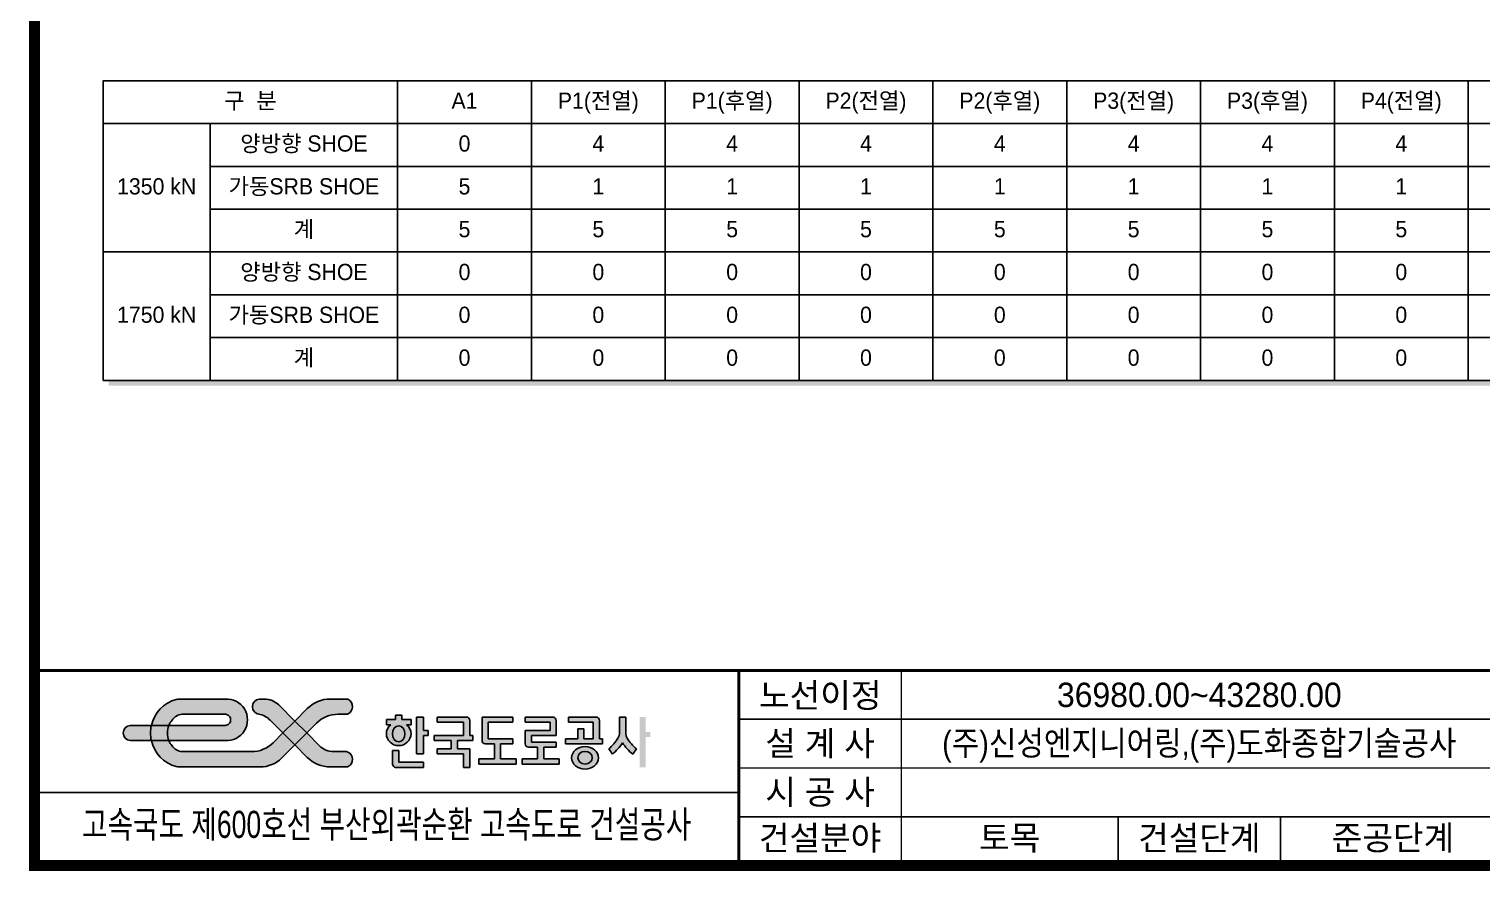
# Model space of a CAD drawing. Header units: feet. Extents: x 0 to 2523000, y 0 to 594000.
# Drawn here: x 1706000 to 1974160, y 19000 to 174382 of the extents above; entities that cross this region are included whole.
import ezdxf
from ezdxf.enums import TextEntityAlignment as Align

# ---------------------------------------------------------------- set-up
doc = ezdxf.new("R2010")
doc.units = ezdxf.units.FT
doc.header["$LTSCALE"] = 150
doc.header["$MEASUREMENT"] = 0
for name, color, linetype in [('CS-TABL-LIN2', 1, 'CONTINUOUS'), ('CS-TEXT', 3, 'CONTINUOUS'), ('CX-BORD', 3, 'CONTINUOUS'), ('CX-BORD-LIN1', 4, 'CONTINUOUS'), ('CX-BORD-LIN2', 3, 'CONTINUOUS'), ('CX-BORD-TEX2', 7, 'CONTINUOUS'), ('CX-BORD-TEX3', 6, 'CONTINUOUS'), ('CX-MISC', 2, 'CONTINUOUS')]:
    doc.layers.add(name, color=color, linetype=linetype)
doc.styles.add('A_STANDARD', font='')
doc.styles.add('TB_TEXT', font='')
doc.styles.add('TB_WBTXT', font='')
doc.styles.add('TB_WMTXT', font='')
doc.styles.get('A_STANDARD').set_extended_font_data('Dotum')
doc.styles.get('TB_TEXT').set_extended_font_data('Dotum')
doc.styles.get('TB_WBTXT').set_extended_font_data('Dotum')
doc.styles.get('TB_WMTXT').set_extended_font_data('DotumChe')

# ---------------------------------------------------------------- blocks, each defined once
blk = doc.blocks.new('CXBLKA1-KHCA')
at = {"layer": 'CX-MISC'}
h = blk.add_hatch(color=256, dxfattribs=at)
edge = h.paths.add_edge_path()
edge.add_line((56.04424772290076, 27.93133146495542), (57.61546387375711, 27.93133146495542))
edge.add_ellipse((57.61546387375711, 28.55799813162243), major_axis=(-0.4431202495431682, 0.4431202495431682), ratio=0.999999999994938, start_angle=134.999999999855, end_angle=164.8045409301766)
edge.add_ellipse((57.16878247306158, 29.33780450898952), major_axis=(-1.078581601597998, 1.078581601597998), ratio=0.9999999999996755, start_angle=164.804540930055, end_angle=283.2961631315658)
edge.add_ellipse((57.64106351978262, 30.10237816322855), major_axis=(0.4431202495672969, 0.4431202495672969), ratio=0.9999999999927172, start_angle=13.29616313146911, end_angle=45.00000001085243)
edge.add_line((57.6410635196662, 30.7290448299283), (54.61103872066451, 30.7290448299283))
edge.add_ellipse((54.61103872066451, 24.71304482992959), major_axis=(-4.25395439561271, 4.25395439561271), ratio=0.9999999999994106, start_angle=-45.00000000001688, end_angle=-6.124476094626148e-11)
edge.add_line((50.35708432505635, 28.96699922554684), (48.04579659611045, 26.65571149659549))
edge.add_line((48.04579659611045, 26.65571149659549), (50.23912992943951, 24.46237816326187))
edge.add_line((50.23912992943951, 24.46237816326187), (52.05616547702084, 26.27941371084866))
edge.add_ellipse((56.04424772290076, 22.29133146495691), major_axis=(-3.988082245885835, 3.988082245885835), ratio=0.9999999999999379, start_angle=314.99999999999824, end_angle=359.9999999999151, ccw=False)
edge = h.paths.add_edge_path()
edge.add_line((48.04579659611045, 22.26904482992917), (45.85246326278138, 24.46237816326187))
edge.add_line((45.85246326278138, 24.46237816326187), (44.05771435023053, 22.66762925070556))
edge.add_ellipse((40.0696321043506, 26.6557114965964), major_axis=(3.988082245886686, 3.988082245886686), ratio=0.9999999999996723, start_angle=225.0000000000094, end_angle=269.9999999999216, ccw=False)
edge.add_line((40.0696321043506, 21.01571149659698), (27.25677601751522, 21.01571149659607))
edge.add_ellipse((27.2567760173406, 22.89571149665166), major_axis=(1.329360748670073, 1.329360748670073), ratio=0.9999999999989913, start_angle=190.884066846458, end_angle=225.0000000053508, ccw=False)
edge.add_ellipse((28.31812459054345, 24.46237816326096), major_axis=(2.667438705685718, 2.667438705685718), ratio=0.9999999999950969, start_angle=156.948589529692, end_angle=190.8840668465377, ccw=False)
edge.add_line((24.81921640410292, 23.05237816326202), (21.56912992950674, 23.05237816326202))
edge.add_ellipse((27.83579659616225, 24.46237816326187), major_axis=(4.541982557818384, 4.541982557818384), ratio=0.9999999999992272, start_angle=147.6803834918204, end_angle=209.9098148205803)
edge.add_ellipse((26.6529892013059, 20.07571149659647), major_axis=(-1.329360748640408, 1.329360748640408), ratio=0.9999999999982583, start_angle=119.9098148204439, end_angle=134.9999999999501)
edge.add_line((26.6529892013059, 18.19571149659636), (41.63629877100902, 18.19571149659727))
edge.add_ellipse((41.63629877100902, 23.83571149659578), major_axis=(-3.988082245885834, 3.988082245885834), ratio=0.9999999999999383, start_angle=134.9999999999982, end_angle=179.9999999999151)
edge.add_line((45.62438101688895, 19.84762925070403), (48.04579659611045, 22.26904482992917))
edge = h.paths.add_edge_path()
edge.add_line((21.56912992950674, 25.87237816326173), (17.65246326284978, 25.87237816326173))
edge.add_ellipse((17.81892159618292, 24.46237816326187), major_axis=(1.003944315369723, 1.003944315369723), ratio=0.9999999999999999, start_angle=51.73292132685251, end_angle=218.2670786731475)
edge.add_line((17.65246326284978, 23.05237816326202), (21.56912992950674, 23.05237816326202))
edge.add_ellipse((27.83579659616225, 24.46237816326187), major_axis=(4.541982557845053, 4.541982557845053), ratio=0.9999999999999998, start_angle=122.31961650815961, end_angle=147.6803834918404, ccw=False)
edge = h.paths.add_edge_path()
edge.add_line((27.2567760173406, 27.90904482992859), (35.27144062295702, 27.9090448299295))
edge.add_ellipse((35.27144062296429, 27.28237816326249), major_axis=(0.4431202495315551, 0.4431202495315551), ratio=0.9999999999855645, start_angle=391.8230823376699, end_angle=405.0000000010788, ccw=False)
edge.add_ellipse((35.17974248820246, 26.89071149659607), major_axis=(0.7275594571922337, 0.7275594571922337), ratio=0.9999999999985535, start_angle=238.17691766177552, end_angle=391.8230823374751, ccw=False)
edge.add_ellipse((35.27144062295702, 26.49904482992874), major_axis=(-0.4431202495328916, 0.4431202495328916), ratio=0.9999999999863544, start_angle=134.9999999996091, end_angle=148.1769176616647, ccw=False)
edge.add_line((35.27144062295702, 25.87237816326173), (24.81921640409564, 25.87237816326264))
edge.add_ellipse((28.31812459053617, 24.46237816326369), major_axis=(-2.667438705689142, 2.667438705689143), ratio=0.9999999999978098, start_angle=23.05141047025194, end_angle=66.94858952991822)
edge.add_line((24.81921640410292, 23.05237816326202), (35.19912992947502, 23.05237816326202))
edge.add_ellipse((35.46532712107728, 26.89071149659516), major_axis=(2.720630783714165, 2.720630783714165), ratio=0.9999999999982917, start_angle=221.0327590330072, end_angle=408.9672409670907)
edge.add_line((35.19912992947502, 30.72904482992739), (26.6529892013059, 30.72904482992921))
edge.add_ellipse((26.6529892013059, 28.84904482994365), major_axis=(-1.329360748605782, 1.329360748605782), ratio=0.9999999999960896, start_angle=-45.00000000011203, end_angle=-29.90981482067529)
edge.add_ellipse((27.83579659616225, 24.46237816326187), major_axis=(4.541982557820338, 4.541982557820338), ratio=0.9999999999990425, start_angle=60.09018517939781, end_angle=122.3196165081269)
edge.add_line((21.56912992950674, 25.87237816326264), (24.81921640409564, 25.87237816326264))
edge.add_ellipse((28.31812459053617, 24.46237816326369), major_axis=(2.667438705686088, 2.667438705686089), ratio=0.9999999999984732, start_angle=79.11593315331669, end_angle=113.0514104701752, ccw=False)
edge.add_ellipse((27.2567760173406, 26.029044829873), major_axis=(-1.329360748668549, 1.329360748668549), ratio=0.9999999999979727, start_angle=314.9999999999419, end_angle=349.1159331532855, ccw=False)
h = blk.add_hatch(color=256, dxfattribs=at)
edge = h.paths.add_edge_path()
edge.add_ellipse((42.41502026826493, 26.96904482992899), major_axis=(2.658721497260558, 2.658721497260558), ratio=0.9999999999992438, start_angle=0, end_angle=45.00000000002166)
edge.add_line((42.41502026826493, 30.7290448299283), (41.46579659612325, 30.7290448299283))
edge.add_ellipse((41.66047048536711, 29.31904482992844), major_axis=(1.006478495336642, 1.006478495336642), ratio=0.9999999999999616, start_angle=52.8609348115363, end_angle=212.1473483523197)
edge.add_ellipse((40.8912345921126, 24.41566484108729), major_axis=(2.506468738739473, 2.506468738739473), ratio=0.9999999999991553, start_angle=357.44190675137946, end_angle=397.66398164001754, ccw=False)
edge.add_line((43.50707509885979, 26.80776632718984), (45.85246326278138, 24.46237816326187))
edge.add_line((45.85246326278138, 24.46237816326187), (48.04579659611045, 26.65571149659549))
edge.add_line((48.04579659611045, 26.65571149659549), (45.07374176552548, 29.62776632718955))
edge = h.paths.add_edge_path()
edge.add_line((52.58451809336111, 22.11698999933573), (50.23912992943951, 24.46237816326187))
edge.add_line((50.23912992943951, 24.46237816326187), (48.04579659611045, 22.26904482992917))
edge.add_line((48.04579659611045, 22.26904482992917), (50.35708432505635, 19.95775710097691))
edge.add_ellipse((54.61103872066451, 24.21171149659507), major_axis=(-4.253954395620131, 4.253954395620131), ratio=0.999999999998362, start_angle=90.00000000006739, end_angle=134.9999999999531)
edge.add_line((54.61103872066451, 18.19571149659545), (57.6174765032265, 18.19571149659454))
edge.add_ellipse((57.6174765032265, 18.82237816326155), major_axis=(-0.4431202495438158, 0.4431202495438158), ratio=0.9999999999965508, start_angle=134.9999999999012, end_angle=164.4515525986708)
edge.add_ellipse((57.18222826200508, 19.59319687175606), major_axis=(-1.069060547357253, 1.069060547357253), ratio=0.9999999999988124, start_angle=164.4515525986424, end_angle=289.0330268920438)
edge.add_ellipse((57.56982152862474, 20.38904482995908), major_axis=(0.4431202495182847, 0.4431202495182847), ratio=0.9999999999961949, start_angle=19.03302689243897, end_angle=44.99999998879999)
edge.add_line((57.56982152874843, 21.01571149659698), (55.24323959061439, 21.01571149659698))
edge.add_ellipse((55.24323959061439, 24.77571149659629), major_axis=(2.65872149725692, 2.65872149725692), ratio=0.9999999999983883, start_angle=180.0000000000784, end_angle=225.0000000000462, ccw=False)
h = blk.add_hatch(color=256, dxfattribs=at)
edge = h.paths.add_edge_path()
edge.add_line((107.9778740442489, 27.41098282072666), (109.1178608621631, 27.41098282072666))
edge.add_line((109.1178608621631, 27.41098282072666), (109.1178608621631, 24.52625033250946))
edge.add_ellipse((111.1315912850914, 24.52625033250946), major_axis=(1.423922437525125, 1.423922437525125), ratio=0.9999999999877932, start_angle=134.9999999996503, end_angle=150.4083540195588)
edge.add_ellipse((111.0599655308251, 24.50651007661703), major_axis=(-1.371387085788608, 1.371387085788608), ratio=0.9999999999686995, start_angle=60.40835402064291, end_angle=76.40699230373096)
edge.add_ellipse((116.1641243821432, 27.62295700356039), major_axis=(-5.600138617327037, 5.600138617327037), ratio=0.9999999999603058, start_angle=76.40699230384661, end_angle=85.88461907425453)
edge.add_ellipse((116.0788296669634, 27.54911247231588), major_axis=(5.520363297509162, 5.520363297509162), ratio=0.999999999949711, start_angle=175.8846190738819, end_angle=185.498605573288)
edge.add_line((111.1128377935092, 21.5251813151955), (110.425519095792, 20.53661067045336))
edge.add_ellipse((116.0592068170954, 27.38744947237696), major_axis=(6.27185896011057, 6.27185896011057), ratio=0.9999999999984391, start_angle=176.3708019332198, end_angle=185.568326765232, ccw=False)
edge.add_ellipse((116.3247234658556, 27.62172626510359), major_axis=(6.522243269682175, 6.522243269682175), ratio=0.9999999999833827, start_angle=167.5283811306355, end_angle=176.3728192081858, ccw=False)
edge.add_ellipse((100.7710222266105, 27.62171815180785), major_axis=(6.522233754792293, 6.522233754792294), ratio=0.9999999999404946, start_angle=273.627174327113, end_angle=282.47162533282375, ccw=False)
edge.add_ellipse((101.0365186565105, 27.38745922995817), major_axis=(-6.271868525785868, 6.271868525785868), ratio=0.9999999999774836, start_angle=174.431680263644, end_angle=183.6291910378794, ccw=False)
edge.add_line((106.67021581062, 20.53661067045427), (105.98289711291, 21.52518131519641))
edge.add_ellipse((101.0907219493311, 27.47349182965822), major_axis=(-5.445905609150724, 5.445905609150725), ratio=0.9999999999845044, start_angle=174.4355142587048, end_angle=184.1812610942053)
edge.add_ellipse((100.8448753184712, 27.68631167911566), major_axis=(5.67583248095178, 5.67583248095178), ratio=0.9999999999795375, start_angle=274.178720153324, end_angle=283.5296684689223)
edge.add_ellipse((106.0394556361207, 24.50491430308752), major_axis=(1.368574444784678, 1.368574444784678), ratio=0.9999999999539206, start_angle=283.5764598141617, end_angle=299.6081938609199)
edge.add_ellipse((105.9689990102415, 24.52559349772777), major_axis=(-1.420489234984229, 1.420489234984229), ratio=0.9999999999656235, start_angle=209.5729121827227, end_angle=225.0187337992064)
edge.add_line((107.9778740442489, 24.52625033251037), (107.9778740442489, 27.41098282072666))
edge = h.paths.add_edge_path()
edge.add_ellipse((67.37603770211717, 24.30039487202806), major_axis=(1.504242208672451, 1.504242208672451), ratio=0.9999999999981602, start_angle=315.34468613898633, end_angle=366.80653755705595, ccw=False)
edge.add_ellipse((67.27625962975435, 24.37194503893365), major_axis=(1.575316638757421, 1.575316638757421), ratio=0.9999999999996019, start_angle=223.6390132931491, end_angle=313.4888194230683, ccw=False)
edge.add_ellipse((67.16982707184798, 24.37131007463007), major_axis=(1.574877981142001, 1.574877981142001), ratio=0.9999999999992726, start_angle=136.495261307601, end_angle=226.3769059759312, ccw=False)
edge.add_ellipse((67.07073309012776, 24.3003556324194), major_axis=(-1.504299073733391, 1.504299073733391), ratio=0.9999999999999032, start_angle=-6.805493754840882, end_angle=44.654270058741474, ccw=False)
edge.add_line((65.75529128406197, 25.97231384401597), (64.94337166810874, 25.97231384401597))
edge.add_line((64.94337166810874, 25.97231384401597), (64.94337166810874, 26.94631428081642))
edge.add_line((64.94337166810874, 26.94631428081642), (66.65335189498, 26.94631428081642))
edge.add_line((66.65335189498, 26.94631428081642), (66.65335189498, 27.72076184733409))
edge.add_line((66.65335189498, 27.72076184733409), (67.79333871288691, 27.72076184733409))
edge.add_line((67.79333871288691, 27.72076184733409), (67.79333871288691, 26.94631428081642))
edge.add_line((67.79333871288691, 26.94631428081642), (69.50331893975817, 26.94631428081642))
edge.add_line((69.50331893975817, 26.94631428081642), (69.50331893975817, 25.97231384401597))
edge.add_line((69.50331893975817, 25.97231384401597), (68.69139932380494, 25.97231384401597))
h.paths.add_polyline_path([(113.6778081338052, 24.62297158126525), (113.6778081338052, 23.69363450144387), (112.8228180203732, 23.69363450144387), (112.8228180203732, 18.11761202251832), (111.6828312024591, 18.11761202251832), (111.6828312024591, 27.41098282072666), (112.8228180203732, 27.41098282072666), (112.8228180203732, 24.62297158126525)])
edge = h.paths.add_edge_path()
edge.add_line((98.57298279648239, 27.41098282072575), (98.57298279648239, 26.48164574090619))
edge.add_line((98.57298279648239, 26.48164574090619), (103.1329300681318, 26.48164574090619))
edge.add_line((103.1329300681318, 26.48164574090619), (103.1329300681318, 23.38385547483826))
edge.add_line((103.1329300681318, 23.38385547483826), (101.4229498412606, 23.38385547483644))
edge.add_line((101.4229498412606, 23.38385547483644), (101.4229498412606, 25.24252963447829))
edge.add_line((101.4229498412606, 25.24252963447829), (100.2829630233537, 25.24252963447829))
edge.add_line((100.2829630233537, 25.24252963447829), (100.2829630233537, 23.38385547483735))
edge.add_line((100.2829630233537, 23.38385547483735), (98.00298938753258, 23.38385547483735))
edge.add_line((98.00298938753258, 23.38385547483735), (98.00298938753258, 22.45451839501597))
edge.add_line((98.00298938753258, 22.45451839501597), (104.8429102949958, 22.45451839501597))
edge.add_line((104.8429102949958, 22.45451839501597), (104.8429102949958, 23.38385547483826))
edge.add_line((104.8429102949958, 23.38385547483826), (104.2729168860387, 23.38385547483826))
edge.add_line((104.2729168860387, 23.38385547483826), (104.2729168860387, 26.79142476751271))
edge.add_ellipse((103.6138801427878, 26.79142476751362), major_axis=(0.4660093502033603, 0.4660093502033603), ratio=0.9999999999954137, start_angle=314.9999999998686, end_angle=355.6008038990802)
edge.add_ellipse((103.6996937893346, 26.86497804669138), major_axis=(0.3860904325082848, 0.3860904325082848), ratio=0.9999999999834801, start_angle=355.600803899467, end_angle=404.661092122516)
edge.add_line((103.7029234770889, 27.41098282072666), (98.57298279648239, 27.41098282072757))
edge = h.paths.add_edge_path()
edge.add_line((90.59307507111225, 27.41098282072666), (90.59307507111225, 26.48164574090528))
edge.add_line((90.59307507111225, 26.48164574090528), (95.15302234275441, 26.48164574090528))
edge.add_line((95.15302234275441, 26.48164574090528), (95.15302234275441, 24.93275060787177))
edge.add_line((95.15302234275441, 24.93275060787177), (90.59307507111225, 24.93275060787177))
edge.add_line((90.59307507111225, 24.93275060787177), (90.59307507111225, 22.45451839501506))
edge.add_ellipse((91.25211181435589, 22.45451839501506), major_axis=(-0.4660093502088446, 0.4660093502088446), ratio=0.9999999999913296, start_angle=45.00000000024838, end_angle=85.60080389913834)
edge.add_ellipse((91.16629816781642, 22.38096511583639), major_axis=(-0.3860904325117341, 0.3860904325117341), ratio=0.9999999999975614, start_angle=85.60080389898076, end_angle=134.6610921219729)
edge.add_line((91.16306848006207, 21.83496034180111), (92.87304870693333, 21.83496034180111))
edge.add_line((92.87304870693333, 21.83496034180111), (92.87304870693333, 19.66650715555546))
edge.add_line((92.87304870693333, 19.66650715555546), (90.02308166215516, 19.66650715555546))
edge.add_line((90.02308166215516, 19.66650715555546), (90.02308166215516, 18.73717007573318))
edge.add_line((90.02308166215516, 18.73717007573318), (96.8630025696184, 18.73717007573318))
edge.add_line((96.8630025696184, 18.73717007573318), (96.8630025696184, 19.66650715555456))
edge.add_line((96.8630025696184, 19.66650715555456), (94.01303552484023, 19.66650715555637))
edge.add_line((94.01303552484023, 19.66650715555637), (94.01303552484023, 21.83496034180111))
edge.add_line((94.01303552484023, 21.83496034180111), (96.29300916066131, 21.83496034180202))
edge.add_line((96.29300916066131, 21.83496034180202), (96.29300916066131, 22.76429742162249))
edge.add_line((96.29300916066131, 22.76429742162249), (91.73306188901915, 22.7642974216234))
edge.add_line((91.73306188901915, 22.7642974216234), (91.73306188901915, 24.00341352805039))
edge.add_line((91.73306188901915, 24.00341352805039), (96.29300916066131, 24.00341352805039))
edge.add_line((96.29300916066131, 24.00341352805039), (96.29300916066131, 26.79142476751271))
edge.add_ellipse((95.6339724174104, 26.79142476751362), major_axis=(0.4660093502033603, 0.4660093502033603), ratio=0.9999999999954137, start_angle=314.9999999998686, end_angle=355.6008038990802)
edge.add_ellipse((95.71978606395714, 26.86497804669138), major_axis=(0.3860904325082848, 0.3860904325082848), ratio=0.9999999999834801, start_angle=355.600803899467, end_angle=404.661092122516)
edge.add_line((95.7230157517115, 27.41098282072666), (90.59307507111225, 27.41098282072666))
edge = h.paths.add_edge_path()
edge.add_line((88.3131014352839, 27.41098282072666), (82.61316734573484, 27.41098282072666))
edge.add_line((82.61316734573484, 27.41098282072666), (82.61316734573484, 23.07407644822901))
edge.add_ellipse((83.27220408897847, 23.07407644822901), major_axis=(-0.4660093502088446, 0.4660093502088446), ratio=0.9999999999913296, start_angle=45.00000000024838, end_angle=85.60080389913834)
edge.add_ellipse((83.186390442439, 23.00052316905125), major_axis=(-0.3860904325121443, 0.3860904325121443), ratio=0.9999999999976675, start_angle=85.60080389905275, end_angle=134.6610921219765)
edge.add_line((83.18316075468465, 22.45451839501506), (84.89314098155592, 22.45451839501506))
edge.add_line((84.89314098155592, 22.45451839501506), (84.89314098155592, 19.66650715555546))
edge.add_line((84.89314098155592, 19.66650715555546), (82.04317393677775, 19.66650715555456))
edge.add_line((82.04317393677775, 19.66650715555456), (82.04317393677775, 18.73717007573318))
edge.add_line((82.04317393677775, 18.73717007573318), (88.88309484424099, 18.73717007573227))
edge.add_line((88.88309484424099, 18.73717007573227), (88.88309484424099, 19.66650715555456))
edge.add_line((88.88309484424099, 19.66650715555456), (86.03312779946282, 19.66650715555546))
edge.add_line((86.03312779946282, 19.66650715555546), (86.03312779946282, 22.45451839501506))
edge.add_line((86.03312779946282, 22.45451839501506), (88.3131014352839, 22.45451839501597))
edge.add_line((88.3131014352839, 22.45451839501597), (88.3131014352839, 23.38385547483644))
edge.add_line((88.3131014352839, 23.38385547483644), (83.75315416364174, 23.38385547483644))
edge.add_line((83.75315416364174, 23.38385547483644), (83.75315416364174, 26.48164574090528))
edge.add_line((83.75315416364174, 26.48164574090528), (88.3131014352839, 26.48164574090619))
edge.add_line((88.3131014352839, 26.48164574090619), (88.3131014352839, 27.41098282072666))
edge = h.paths.add_edge_path()
edge.add_line((79.19320689199958, 18.11761202251832), (80.33319370990648, 18.11761202251832))
edge.add_line((80.33319370990648, 18.11761202251832), (80.33319370990648, 21.52518131519459))
edge.add_line((80.33319370990648, 21.52518131519459), (78.0532200740854, 21.52518131519459))
edge.add_line((78.0532200740854, 21.52518131519459), (78.0532200740854, 23.07407644822901))
edge.add_line((78.0532200740854, 23.07407644822901), (80.90318711886357, 23.07407644822901))
edge.add_line((80.90318711886357, 23.07407644822901), (80.90318711886357, 24.00341352805039))
edge.add_line((80.90318711886357, 24.00341352805039), (80.33319370990648, 24.00341352805039))
edge.add_line((80.33319370990648, 24.00341352805039), (80.33319370990648, 26.79142476751271))
edge.add_ellipse((79.67415696666285, 26.79142476751271), major_axis=(-0.4660093502087288, 0.4660093502087288), ratio=0.999999999992538, start_angle=225.0000000002138, end_angle=265.6008038991931)
edge.add_ellipse((79.75997061320231, 26.86497804669138), major_axis=(0.3860904325112979, 0.3860904325112978), ratio=0.9999999999972204, start_angle=355.6008038990304, end_angle=404.6610921221224)
edge.add_line((79.76320030095667, 27.41098282072666), (74.34826291587524, 27.41098282072666))
edge.add_line((74.34826291587524, 27.41098282072666), (74.34826291587524, 26.48164574090528))
edge.add_line((74.34826291587524, 26.48164574090528), (79.19320689199958, 26.48164574090619))
edge.add_line((79.19320689199958, 26.48164574090619), (79.19320689199958, 24.00341352805039))
edge.add_line((79.19320689199958, 24.00341352805039), (73.77826950691815, 24.00341352805039))
edge.add_line((73.77826950691815, 24.00341352805039), (73.77826950691815, 23.07407644822992))
edge.add_line((73.77826950691815, 23.07407644822992), (76.9132332561785, 23.07407644822901))
edge.add_line((76.9132332561785, 23.07407644822901), (76.9132332561785, 21.52518131519459))
edge.add_line((76.9132332561785, 21.52518131519459), (74.34826291587524, 21.52518131519459))
edge.add_line((74.34826291587524, 21.52518131519459), (74.34826291587524, 20.59584423537321))
edge.add_line((74.34826291587524, 20.59584423537321), (79.19320689199958, 20.59584423537321))
edge.add_line((79.19320689199958, 20.59584423537321), (79.19320689199958, 18.11761202251832))
edge = h.paths.add_edge_path()
edge.add_line((71.78329257557925, 18.11761202251832), (66.65335189498, 18.11761202251832))
edge.add_ellipse((66.65335189498, 18.65664917758035), major_axis=(-0.3811568276557835, 0.3811568276557835), ratio=0.9999999999994826, start_angle=85.26189602124572, end_angle=134.9999999999852, ccw=False)
edge.add_ellipse((66.75310468680982, 18.74113170977866), major_axis=(0.4735903651952771, 0.4735903651952774), ratio=0.9999999999825419, start_angle=135.3389078773165, end_angle=175.2618960213058, ccw=False)
edge.add_ellipse((275.5659343171646, 19.97628618215926), major_axis=(148.1291412814274, 148.1291412814274), ratio=0.9999999999999856, start_angle=134.6610921221518, end_angle=135.3389078778469, ccw=False)
edge.add_line((66.08335848602292, 21.21540228858807), (67.22334530392982, 21.21540228858807))
edge.add_line((67.22334530392982, 21.21540228858807), (67.22334530392982, 19.0469491023397))
edge.add_line((67.22334530392982, 19.0469491023397), (71.78329257557925, 19.0469491023397))
edge.add_line((71.78329257557925, 19.0469491023397), (71.78329257557925, 18.11761202251832))
edge = h.paths.add_edge_path(flags=16)
edge.add_ellipse((101.6158650624639, 19.89227167121511), major_axis=(-1.333050875015032, 1.828749574824664e-12), ratio=0.8665097612796068, start_angle=9.069669729661365e-11, end_angle=360.0000000000907)
edge = h.paths.add_edge_path()
edge.add_ellipse((101.615865060332, 19.89227167121511), major_axis=(-2.472888854892517, 9.512614793242103e-12), ratio=0.8429164421115551, start_angle=-179.99999999973852, end_angle=180.0000000002615, ccw=False)
h.paths.add_polyline_path([(72.63828268901125, 24.93275060787177), (72.63828268901125, 24.00341352805039), (71.78329257557925, 24.00341352805039), (71.78329257557925, 20.59584423537321), (70.50080740542762, 20.59584423537412), (70.50080740542762, 27.41098282072666), (71.78329257557925, 27.41098282072666), (71.78329257557925, 24.93275060787177)])
edge = h.paths.add_edge_path(flags=16)
edge.add_ellipse((67.22334530392982, 24.31319255465782), major_axis=(2.052932193119041e-11, 1.468114939737461), ratio=0.7764969806233553, start_angle=1.031821739161387e-09, end_angle=360.0000000010318, ccw=False)
h = blk.add_hatch(color=256, dxfattribs=at)
h.paths.add_polyline_path([(48.04579659611045, 26.65571149659549), (45.85246326278138, 24.46237816326187), (48.04579659611045, 22.26904482992917), (50.23912992943951, 24.46237816326187)])
edge = h.paths.add_edge_path()
edge.add_line((24.81921640409564, 25.87237816326264), (21.56912992950674, 25.87237816326264))
edge.add_ellipse((27.83579659615498, 24.46237816326187), major_axis=(-4.541982557842104, 4.541982557842108), ratio=0.9999999999999272, start_angle=32.31961650813932, end_angle=57.68038349185654)
edge.add_line((21.56912992950674, 23.05237816326202), (24.81921640410292, 23.05237816326202))
edge.add_ellipse((28.31812459053617, 24.46237816326369), major_axis=(-2.667438705689143, 2.667438705689142), ratio=0.9999999999978098, start_angle=23.05141047025188, end_angle=66.94858952991831, ccw=False)
at = {"layer": 'CX-BORD-LIN1', "const_width": 2}
blk.add_lwpolyline([(796, -2.273736754432321e-12), (0, 0), (0, 553.9999999999997), (795.9999999999998, 553.9999999999997)], close=True, dxfattribs=at)
at = {"layer": 'CX-BORD-LIN1'}
for points, const_width in [([(796, 36.00000000000114), (0, 35.99999999999885)], 0.6), ([(130, -2.575717417130363e-13), (130, 35.99999999999922)], 0.6), ([(160.0000000000001, -4.298783551348606e-13), (160.0000000000001, 35.99999999999928)], 0.3)]:
    blk.add_lwpolyline(points, dxfattribs=dict(at, const_width=const_width))
at = {"layer": 'CX-BORD-LIN2', "const_width": 0.3}
for points in [[(270, 26.99999999999945), (130, 26.99999999999923)], [(270, 17.99999999999945), (130, 17.99999999999923)], [(130, 13.49999999999942), (0, 13.49999999999923)], [(270, 8.999999999999446), (130, 8.999999999999226)], [(200.0000000000001, -8.526512829121202e-13), (200.0000000000001, 8.999999999999337)], [(230.0000000000001, -7.993605777301127e-13), (230.0000000000001, 8.999999999999384)]]:
    blk.add_lwpolyline(points, dxfattribs=at)
at = {"layer": 'CX-MISC'}
for p, q in [((35.19912992947502, 30.72904482992739), (26.6529892013059, 30.72904482992921)), ((42.41502026826493, 30.7290448299283), (41.46579659612325, 30.7290448299283)), ((48.04579659611045, 26.65571149659549), (45.07374176552548, 29.62776632718955)), ((54.61103872066451, 30.7290448299283), (57.6410635196662, 30.7290448299283)), ((35.27144062295702, 27.9090448299295), (27.25677601733332, 27.90904482992859)), ((48.04579659611045, 26.65571149659549), (50.35708432505635, 28.96699922554684)), ((57.61546387375711, 27.93133146495542), (56.04424772290076, 27.93133146495542)), ((64.94337166810874, 25.97231384401597), (64.94337166810874, 26.94631428081642)), ((64.94337166810874, 26.94631428081642), (66.65335189498, 26.94631428081642)), ((66.65335189498, 26.94631428081642), (66.65335189498, 27.72076184733409)), ((66.65335189498, 27.72076184733409), (67.79333871288691, 27.72076184733409)), ((67.79333871288691, 27.72076184733409), (67.79333871288691, 26.94631428081642)), ((67.79333871288691, 26.94631428081642), (69.50331893975817, 26.94631428081642)), ((69.50331893975817, 26.94631428081642), (69.50331893975817, 25.97231384401597)), ((70.50080740542762, 20.59584423537412), (70.50080740542762, 27.41098282072666)), ((70.50080740542762, 27.41098282072666), (71.78329257557925, 27.41098282072666)), ((71.78329257557925, 27.41098282072666), (71.78329257557925, 24.93275060787177)), ((79.76320030095667, 27.41098282072666), (74.34826291587524, 27.41098282072666)), ((74.34826291587524, 27.41098282072666), (74.34826291587524, 26.48164574090528)), ((88.3131014352839, 27.41098282072666), (82.61316734573484, 27.41098282072666)), ((82.61316734573484, 27.41098282072666), (82.61316734573484, 23.07407644822901)), ((88.3131014352839, 26.48164574090619), (88.3131014352839, 27.41098282072666)), ((90.59307507111225, 27.41098282072666), (90.59307507111225, 26.48164574090528)), ((95.7230157517115, 27.41098282072666), (90.59307507111225, 27.41098282072666)), ((98.57298279648239, 27.41098282072575), (98.57298279648239, 26.48164574090619)), ((103.7029234770889, 27.41098282072666), (98.57298279648239, 27.41098282072757)), ((107.9778740442489, 27.41098282072666), (109.1178608621631, 27.41098282072666)), ((107.9778740442489, 24.52625033251037), (107.9778740442489, 27.41098282072666)), ((109.1178608621631, 27.41098282072666), (109.1178608621631, 24.52625033250946)), ((17.65246326284978, 25.87237816326173), (21.56912992950674, 25.87237816326173)), ((21.56912992950674, 25.87237816326264), (24.81921640409564, 25.87237816326264)), ((21.56912992950674, 25.87237816326264), (24.81921640409564, 25.87237816326264)), ((24.81921640409564, 25.87237816326264), (35.27144062295702, 25.87237816326173)), ((43.50707509885979, 26.80776632718984), (45.85246326278138, 24.46237816326187)), ((44.05771435023053, 22.66762925070556), (45.85246326278138, 24.46237816326187)), ((45.85246326278138, 24.46237816326187), (48.04579659611045, 26.65571149659549)), ((45.85246326278138, 24.46237816326187), (48.04579659611045, 26.65571149659549)), ((45.85246326278138, 24.46237816326187), (48.04579659611045, 22.26904482992917)), ((48.04579659611045, 22.26904482992917), (45.85246326278138, 24.46237816326187)), ((50.23912992943951, 24.46237816326187), (48.04579659611045, 26.65571149659549)), ((48.04579659611045, 26.65571149659549), (50.23912992943951, 24.46237816326187)), ((48.04579659611045, 22.26904482992917), (50.23912992943951, 24.46237816326187)), ((50.23912992943951, 24.46237816326187), (48.04579659611045, 22.26904482992917)), ((52.05616547702084, 26.27941371084866), (50.23912992943951, 24.46237816326187)), ((50.23912992943951, 24.46237816326187), (52.58451809336111, 22.11698999933573)), ((65.75529128406197, 25.97231384401597), (64.94337166810874, 25.97231384401597)), ((69.50331893975817, 25.97231384401597), (68.69139932380494, 25.97231384401597)), ((71.78329257557925, 24.93275060787177), (72.63828268901125, 24.93275060787177)), ((72.63828268901125, 24.93275060787177), (72.63828268901125, 24.00341352805039)), ((74.34826291587524, 26.48164574090528), (79.19320689199958, 26.48164574090619)), ((79.19320689199958, 26.48164574090619), (79.19320689199958, 24.00341352805039)), ((80.33319370990648, 24.00341352805039), (80.33319370990648, 26.79142476751271)), ((83.75315416364174, 23.38385547483644), (83.75315416364174, 26.48164574090528)), ((83.75315416364174, 26.48164574090528), (88.3131014352839, 26.48164574090619)), ((90.59307507111225, 26.48164574090528), (95.15302234275441, 26.48164574090528)), ((95.15302234275441, 24.93275060787177), (90.59307507111225, 24.93275060787177)), ((90.59307507111225, 24.93275060787177), (90.59307507111225, 22.45451839501506)), ((95.15302234275441, 26.48164574090528), (95.15302234275441, 24.93275060787177)), ((96.29300916066131, 24.00341352805039), (96.29300916066131, 26.79142476751271)), ((98.57298279648239, 26.48164574090619), (103.1329300681318, 26.48164574090619)), ((101.4229498412606, 25.24252963447829), (100.2829630233537, 25.24252963447829)), ((100.2829630233537, 25.24252963447829), (100.2829630233537, 23.38385547483735)), ((101.4229498412606, 23.38385547483644), (101.4229498412606, 25.24252963447829)), ((103.1329300681318, 26.48164574090619), (103.1329300681318, 23.38385547483826)), ((104.2729168860387, 23.38385547483826), (104.2729168860387, 26.79142476751271)), ((21.56912992950674, 23.05237816326202), (17.65246326284978, 23.05237816326202)), ((21.56912992950674, 23.05237816326202), (24.81921640410292, 23.05237816326202)), ((24.81921640410292, 23.05237816326202), (21.56912992950674, 23.05237816326202)), ((24.81921640410292, 23.05237816326202), (35.19912992947502, 23.05237816326202)), ((48.04579659611045, 22.26904482992917), (45.62438101688895, 19.84762925070403)), ((50.35708432505635, 19.95775710097691), (48.04579659611045, 22.26904482992917)), ((72.63828268901125, 24.00341352805039), (71.78329257557925, 24.00341352805039)), ((71.78329257557925, 24.00341352805039), (71.78329257557925, 20.59584423537321)), ((79.19320689199958, 24.00341352805039), (73.77826950691815, 24.00341352805039)), ((73.77826950691815, 24.00341352805039), (73.77826950691815, 23.07407644822992)), ((73.77826950691815, 23.07407644822992), (76.9132332561785, 23.07407644822901)), ((76.9132332561785, 21.52518131519459), (74.34826291587524, 21.52518131519459)), ((74.34826291587524, 21.52518131519459), (74.34826291587524, 20.59584423537321)), ((76.9132332561785, 23.07407644822901), (76.9132332561785, 21.52518131519459)), ((78.0532200740854, 21.52518131519459), (78.0532200740854, 23.07407644822901)), ((78.0532200740854, 23.07407644822901), (80.90318711886357, 23.07407644822901)), ((80.33319370990648, 21.52518131519459), (78.0532200740854, 21.52518131519459)), ((80.90318711886357, 24.00341352805039), (80.33319370990648, 24.00341352805039)), ((80.33319370990648, 18.11761202251832), (80.33319370990648, 21.52518131519459)), ((80.90318711886357, 23.07407644822901), (80.90318711886357, 24.00341352805039)), ((83.18316075468465, 22.45451839501506), (84.89314098155592, 22.45451839501506)), ((88.3131014352839, 23.38385547483644), (83.75315416364174, 23.38385547483644)), ((84.89314098155592, 22.45451839501506), (84.89314098155592, 19.66650715555546)), ((86.03312779946282, 19.66650715555546), (86.03312779946282, 22.45451839501506)), ((86.03312779946282, 22.45451839501506), (88.3131014352839, 22.45451839501597)), ((88.3131014352839, 22.45451839501597), (88.3131014352839, 23.38385547483644)), ((91.16306848006207, 21.83496034180111), (92.87304870693333, 21.83496034180111)), ((91.73306188901915, 22.7642974216234), (91.73306188901915, 24.00341352805039)), ((91.73306188901915, 24.00341352805039), (96.29300916066131, 24.00341352805039)), ((96.29300916066131, 22.76429742162249), (91.73306188901915, 22.7642974216234)), ((92.87304870693333, 21.83496034180111), (92.87304870693333, 19.66650715555546)), ((94.01303552484023, 19.66650715555637), (94.01303552484023, 21.83496034180111)), ((94.01303552484023, 21.83496034180111), (96.29300916066131, 21.83496034180202)), ((96.29300916066131, 21.83496034180202), (96.29300916066131, 22.76429742162249)), ((100.2829630233537, 23.38385547483735), (98.00298938753258, 23.38385547483735)), ((98.00298938753258, 23.38385547483735), (98.00298938753258, 22.45451839501597)), ((98.00298938753258, 22.45451839501597), (104.8429102949958, 22.45451839501597)), ((103.1329300681318, 23.38385547483826), (101.4229498412606, 23.38385547483644)), ((104.8429102949958, 23.38385547483826), (104.2729168860387, 23.38385547483826)), ((104.8429102949958, 22.45451839501597), (104.8429102949958, 23.38385547483826)), ((106.67021581062, 20.53661067045427), (105.98289711291, 21.52518131519641)), ((111.1128377935092, 21.5251813151955), (110.425519095792, 20.53661067045336)), ((27.25677601751522, 21.01571149659607), (40.0696321043506, 21.01571149659698)), ((55.24323959061439, 21.01571149659698), (57.56982152874843, 21.01571149659698)), ((66.08335848602292, 21.21540228858807), (67.22334530392982, 21.21540228858807)), ((67.22334530392982, 21.21540228858807), (67.22334530392982, 19.0469491023397)), ((67.22334530392982, 19.0469491023397), (71.78329257557925, 19.0469491023397)), ((71.78329257557925, 20.59584423537321), (70.50080740542762, 20.59584423537412)), ((71.78329257557925, 19.0469491023397), (71.78329257557925, 18.11761202251832)), ((74.34826291587524, 20.59584423537321), (79.19320689199958, 20.59584423537321)), ((79.19320689199958, 20.59584423537321), (79.19320689199958, 18.11761202251832)), ((84.89314098155592, 19.66650715555546), (82.04317393677775, 19.66650715555456)), ((82.04317393677775, 19.66650715555456), (82.04317393677775, 18.73717007573318)), ((88.88309484424099, 19.66650715555456), (86.03312779946282, 19.66650715555546)), ((88.88309484424099, 18.73717007573227), (88.88309484424099, 19.66650715555456)), ((92.87304870693333, 19.66650715555546), (90.02308166215516, 19.66650715555546)), ((90.02308166215516, 19.66650715555546), (90.02308166215516, 18.73717007573318)), ((96.8630025696184, 19.66650715555456), (94.01303552484023, 19.66650715555637)), ((96.8630025696184, 18.73717007573318), (96.8630025696184, 19.66650715555456)), ((41.63629877100902, 18.19571149659727), (26.6529892013059, 18.19571149659636)), ((57.6174765032265, 18.19571149659454), (54.61103872066451, 18.19571149659545)), ((71.78329257557925, 18.11761202251832), (66.65335189498, 18.11761202251832)), ((79.19320689199958, 18.11761202251832), (80.33319370990648, 18.11761202251832)), ((82.04317393677775, 18.73717007573318), (88.88309484424099, 18.73717007573227)), ((90.02308166215516, 18.73717007573318), (96.8630025696184, 18.73717007573318))]:
    blk.add_line(p, q, dxfattribs=at)
for centre, major_axis, ratio, start_param, end_param in [((27.83579659616225, 24.46237816326187), (4.541982557820337, 4.541982557820337), 0.9999999999990425, 1.048771579513591, 2.134880047843623), ((26.6529892013059, 28.84904482994365), (-1.329360748605782, 1.329360748605782), 0.9999999999960896, -0.7853981633994035, -0.5220247472825812), ((35.46532712107728, 26.89071149659516), (2.720630783714165, 2.720630783714165), 0.9999999999982917, 3.857749399893213, 7.137824887672771), ((41.66047048536711, 29.31904482992844), (1.006478495336071, 1.006478495336071), 1, 0.922597358143378, 3.789791622241312), ((42.41502026826493, 26.96904482992899), (-2.658721497261416, 2.658721497261417), 0.999999999999677, -1.570796326794897, -0.7853981633976097), ((54.61103872066451, 24.71304482992868), (-4.253954395613162, 4.253954395613164), 0.9999999999994036, -0.7853981633977465, -1.175948227682966e-12), ((57.64106351978262, 30.10237816322855), (0.4431202495650076, 0.4431202495650075), 0.9999999999871537, 0.2320618248676614, 0.7853981635896405), ((57.16878247306158, 29.33780450898952), (-1.07858160159883, 1.078581601598831), 0.9999999999975748, 2.876381861477038, 4.944450805052007), ((28.31812459053617, 24.46237816326369), (-2.667438705682877, 2.667438705682877), 0.9999999999976361, -0.1899628025757196, 0.4023230099346533), ((27.2567760173406, 26.02904482987482), (1.329360748671742, 1.329360748671742), 0.9999999999975314, 0.785398163305798, 1.380833524126903), ((35.27144062296429, 27.28237816326249), (-0.4431202495422029, 0.4431202495422029), 0.9999999999959933, -1.015378761853963, -0.7853981633878412), ((35.17974248820246, 26.89071149659607), (0.727559457191584, 0.727559457191584), 0.9999999999999998, 4.156971415448768, 6.838602872115508), ((40.8912345921126, 24.41566484108729), (2.506468738739473, 2.506468738739473), 0.9999999999991546, 6.23853815741812, 6.940545796208586), ((56.04424772290076, 22.29133146495691), (-3.988082245885834, 3.988082245885834), 0.9999999999999382, -0.7853981633974793, -1.482369782479509e-12), ((57.61546387375711, 28.55799813162243), (-0.4431202495462951, 0.4431202495462952), 0.9999999999990642, 2.356194490191877, 2.876381861495583), ((79.75997061320231, 26.86497804669138), (0.3860904325112979, 0.3860904325112978), 0.9999999999972204, 6.206404850776769, 7.062668412247123), ((79.67415696666285, 26.79142476751271), (-0.4660093502087288, 0.4660093502087288), 0.999999999992538, 3.926990816990973, 4.635608523984713), ((95.71978606395714, 26.86497804669138), (0.3860904325082846, 0.3860904325082846), 0.9999999999834801, 6.206404850784391, 7.062668412253992), ((95.6339724174104, 26.79142476751362), (0.4660093502033603, 0.4660093502033603), 0.9999999999954137, 5.497787143779845, 6.206404850777639), ((103.6996937893346, 26.86497804669138), (0.3860904325082846, 0.3860904325082846), 0.9999999999834801, 6.206404850784391, 7.062668412253992), ((103.6138801427878, 26.79142476751362), (0.4660093502033603, 0.4660093502033603), 0.9999999999954137, 5.497787143779845, 6.206404850777639), ((17.81892159618292, 24.46237816326187), (1.003944315369723, 1.003944315369723), 0.9999999999999999, 0.9029098088287699, 3.80947917155592), ((27.83579659615498, 24.46237816326187), (-4.541982557841208, 4.541982557841208), 0.9999999999999996, 0.564083721049049, 1.006712605745848), ((27.83579659616225, 24.46237816326187), (-4.541982557845946, 4.541982557845946), 0.999999999999927, 0.5640837210491925, 1.006712605745632), ((28.31812459053617, 24.46237816326369), (-2.667438705689142, 2.667438705689143), 0.9999999999978098, 0.4023230099345907, 1.168473316863276), ((28.31812459053617, 24.46237816326369), (-2.667438705689142, 2.667438705689143), 0.9999999999978098, 0.4023230099345907, 1.168473316863276), ((35.27144062295702, 26.49904482992874), (-0.4431202495328915, 0.4431202495328915), 0.999999999986352, 2.356194490185521, 2.586175088652585), ((67.07073309012776, 24.3003556324194), (-1.50429907373339, 1.50429907373339), 0.9999999999999032, -0.1187782732458851, 0.7793640375997613), ((67.16982707184798, 24.37131007463007), (1.574877981142001, 1.574877981142001), 0.9999999999992725, 2.382291723187658, 3.951022359757626), ((67.27625962975435, 24.37194503893365), (1.575316638757421, 1.575316638757421), 0.9999999999996021, 3.903237117876819, 5.471412067122492), ((67.37603770211717, 24.30039487202806), (1.50424220867245, 1.50424220867245), 0.9999999999981602, 5.503803051793437, 6.401981798210864), ((105.9689990102415, 24.52559349772777), (-1.420489234984229, 1.420489234984229), 0.9999999999656235, 3.657737340581448, 3.9273177834648), ((111.1315912850914, 24.52625033250946), (1.423922437525125, 1.423922437525125), 0.9999999999877932, 2.356194490186241, 2.625121000146549), ((27.83579659616225, 24.46237816326187), (4.541982557818384, 4.541982557818384), 0.9999999999992272, 2.577508932540146, 3.663617400870716), ((28.31812459054345, 24.46237816326096), (2.667438705687087, 2.667438705687086), 0.9999999999862119, 2.739269643651023, 3.331555456166034), ((40.0696321043506, 26.6557114965964), (3.988082245886686, 3.988082245886686), 0.9999999999996726, 3.926990816987405, 4.712388980383321), ((55.24323959061439, 24.77571149659629), (2.65872149725692, 2.65872149725692), 0.9999999999983878, 3.141592653591161, 3.926990816988047), ((83.27220408897847, 23.07407644822901), (-0.4660093502088446, 0.4660093502088446), 0.9999999999913295, 0.7853981634017835, 1.494015870393964), ((83.186390442439, 23.00052316905125), (-0.3860904325121443, 0.3860904325121443), 0.9999999999976675, 1.49401587039247, 2.350279431859887), ((91.25211181435589, 22.45451839501506), (-0.4660093502088446, 0.4660093502088446), 0.9999999999913295, 0.7853981634017835, 1.494015870393964), ((91.16629816781642, 22.38096511583639), (-0.3860904325117341, 0.3860904325117341), 0.9999999999975614, 1.494015870391214, 2.350279431859824), ((101.0907219493311, 27.47349182965822), (-5.445905609150724, 5.445905609150725), 0.9999999999845044, 3.044474056223914, 3.214569426569216), ((101.0365186565105, 27.38745922995817), (-6.271868525785869, 6.27186852578587), 0.9999999999774871, 3.044407140386598, 3.204933986384659), ((100.8448753184712, 27.68631167911566), (5.67583248095178, 5.67583248095178), 0.9999999999795375, 4.785321405579635, 4.948526241870644), ((106.0394556361207, 24.50491430308752), (1.368574444784678, 1.368574444784678), 0.9999999999539206, 4.949342904906509, 5.229149448826513), ((100.7710222266105, 27.62171815180785), (6.522233754792296, 6.522233754792295), 0.9999999999404943, 4.775695114936621, 4.930059905517598), ((116.3247234658556, 27.62172626510359), (6.522243269682172, 6.522243269682172), 0.9999999999833843, 2.923921841265531, 3.078286406207539), ((111.0599655308251, 24.50651007661703), (-1.371387085788608, 1.371387085788608), 0.9999999999686995, 1.054324673370573, 1.333553587246072), ((116.0592068170954, 27.38744947237696), (6.271858960110571, 6.271858960110571), 0.9999999999984442, 3.078251198117465, 3.238778289470016), ((116.1641243821432, 27.62295700356039), (-5.600138617327036, 5.600138617327036), 0.9999999999603058, 1.333553587248091, 1.498969379666866), ((116.0788296669634, 27.54911247231588), (5.520363297509162, 5.520363297509162), 0.999999999949711, 3.069765706455259, 3.237561425112179), ((27.2567760173406, 22.89571149665166), (-1.329360748670823, 1.329360748670823), 0.9999999999991174, 1.760759129463727, 2.356194490284788), ((41.63629877100902, 23.83571149659578), (-3.988082245885834, 3.988082245885834), 0.9999999999999382, 2.356194490192314, 3.141592653588311), ((54.61103872066451, 24.21171149659507), (-4.253954395620131, 4.253954395620131), 0.999999999998362, 1.570796326796073, 2.356194490191526), ((57.56982152862474, 20.38904482995908), (0.443120249516805, 0.443120249516805), 0.9999999999885887, 0.3321889855474676, 0.7853981632057743), ((57.18222826200508, 19.59319687175606), (-1.069060547356688, 1.069060547356688), 0.9999999999984432, 2.870221052857183, 5.044577966126886), ((275.5659343171646, 19.97628618215926), (-148.1291412814281, 148.1291412814281), 0.9999999999999767, 0.7794831050680697, 0.791313221726841), ((26.6529892013059, 20.07571149659647), (-1.329360748640408, 1.329360748640408), 0.9999999999982581, 2.092821074073439, 2.356194490191474), ((57.6174765032265, 18.82237816326155), (0.4431202495508381, 0.4431202495508381), 0.999999999990432, 3.926990816992026, 4.441017379648024), ((66.75310468680982, 18.74113170977866), (0.4735903651952774, 0.4735903651952773), 0.9999999999825423, 2.362109548512463, 3.058897138859736), ((66.65335189498, 18.65664917758035), (-0.3811568276557836, 0.3811568276557837), 0.999999999999482, 1.488100812063791, 2.356194490192086)]:
    blk.add_ellipse(centre, major_axis=major_axis, ratio=ratio, start_param=start_param, end_param=end_param, dxfattribs=at)
at = {"layer": 'CX-MISC', "extrusion": (0, 0, -1)}
for centre, major_axis, ratio, start_param, end_param in [((67.22334530392982, 24.31319255465782), (-3.877114261132791e-11, 1.468114939737461), 0.7764969806233553, 1.570796326815403, 7.853981633994989), ((101.615865060332, 19.89227167121511), (-2.472888854892517, 9.512614793242103e-12), 0.8429164421115551, 3.14159265358523, 9.424777960764816)]:
    blk.add_ellipse(centre, major_axis=major_axis, ratio=ratio, start_param=start_param, end_param=end_param, dxfattribs=at)
at = {"layer": 'CX-MISC'}
blk.add_ellipse((101.6158650624639, 19.89227167121511), major_axis=(-1.333050875015032, 1.828749574824664e-12), ratio=0.8665097612796068, dxfattribs=at)
at = {"layer": 'CX-BORD-LIN1', "style": 'TB_TEXT'}
for tag, height, p in [('TR_RNUM5', 3, (285.1051166181959, 32.63656332936301)), ('TR_RDAT5', 3.5, (317.5, 33.00000000000011)), ('TR_DGN5', 3.5, (451.1184542177598, 33.00000000000009)), ('TR_CHK5', 3.5, (491.1184542177598, 33.00000000000009)), ('TR_APP5', 3.5, (531.1184542177598, 33.00000000000032)), ('TR_RNUM4', 3, (285.1051166181959, 26.63656332936284)), ('TR_RDAT4', 3.5, (317.5, 26.99999999999994)), ('TR_DGN4', 3.5, (451.1184542177598, 26.99999999999993)), ('TR_CHK4', 3.5, (491.1184542177598, 26.99999999999993)), ('TR_APP4', 3.5, (531.1184542177598, 27.00000000000015)), ('TR_RNUM3', 3, (285.1051166181959, 20.63656332936395)), ('TR_RDAT3', 3.5, (317.5, 21.00000000000105)), ('TR_DGN3', 3.5, (451.1184542177598, 21.00000000000103)), ('TR_CHK3', 3.5, (491.1184542177598, 21.00000000000103)), ('TR_APP3', 3.5, (531.1184542177598, 21.00000000000126)), ('TR_RNUM2', 3, (285.1051166181959, 14.63656332936395)), ('TR_RDAT2', 3.5, (317.5, 15.00000000000105)), ('TR_DGN2', 3.5, (451.1184542177598, 15.00000000000103)), ('TR_CHK2', 3.5, (491.1184542177598, 15.00000000000103)), ('TR_APP2', 3.5, (531.1184542177598, 15.00000000000126)), ('TR_RDAT1', 3.5, (317.5, 8.999999999999943)), ('TR_DGN1', 3.5, (451.1184542177598, 8.99999999999993)), ('TR_CHK1', 3.5, (491.1184542177598, 8.99999999999993)), ('TR_APP1', 3.5, (531.1184542177598, 9.000000000000156)), ('TR_RNUM1', 3, (285.1051166181959, 8.636563329362843))]:
    blk.add_attdef(tag, text='', height=height, dxfattribs=at).set_placement(p, align=Align.MIDDLE_CENTER)
for tag, p in [('TR_RCON5', (342.3033138082338, 33.00000000000011)), ('TR_RCON4', (342.3033138082338, 26.99999999999994)), ('TR_RCON3', (342.3033138082338, 21.00000000000105)), ('TR_RCON2', (342.3033138082338, 15.00000000000105)), ('TR_RCON1', (342.3033138082338, 8.999999999999943))]:
    blk.add_attdef(tag, text='', height=3.5, dxfattribs=at).set_placement(p, align=Align.MIDDLE_LEFT)
at = {"layer": 'CX-BORD-LIN2', "style": 'TB_TEXT'}
blk.add_attdef('TD_VERSION', text='', height=3, rotation=90, dxfattribs=at).set_placement((800.499999405456, 48.01489921212271), align=Align.MIDDLE_CENTER)
at = {"layer": 'CX-BORD-TEX2', "style": 'TB_WMTXT'}
for tag, height, p in [('TB_CNAME', 5, (15.34476638720094, 531.8324131479245)), ('TB_CSCOP', 4, (16.63456755316179, 523.8324131479245))]:
    blk.add_attdef(tag, text='', height=height, dxfattribs=at).set_placement(p, align=Align.BOTTOM_LEFT)
at = {"layer": 'CX-BORD-TEX2', "style": 'TB_WBTXT'}
for tag, height, p in [('TB_MTITIL', 10, (397.9999999999999, 533.3264135606181)), ('TB_STITL', 7, (397.9999999999999, 518.3264135606181))]:
    blk.add_attdef(tag, text='', height=height, dxfattribs=at).set_placement(p, align=Align.MIDDLE_CENTER)
at = {"layer": 'CX-BORD-TEX3', "style": 'TB_TEXT'}
for s, p in [('노선이정', (145.0338518561471, 31.45595740059141)), ('설 계 사', (145.0000000000001, 22.58754437093034)), ('시 공 사', (145.0000000000001, 13.59273296473088)), ('건설분야', (145, 5.125020286179691)), ('건설단계', (215.0000000000001, 5.125020286179208))]:
    blk.add_text(s, height=4.500000000000001, dxfattribs=at).set_placement(p, align=Align.MIDDLE)
for tag, height, p in [('TD_LNDST', 4.500000000000001, (215, 31.49999999999946)), ('TD_DSECT', 4.500000000000001, (605.5, 31.50000000000056)), ('TD_DDIST', 4.500000000000001, (654.5, 31.5000000000007)), ('TD_DNAME_TOP', 4.500000000000001, (755, 27.95701132476691)), ('TD_DCOMP', 4.500000000000001, (215.0000000000001, 22.58754437093034)), ('TD_CSECT', 4.500000000000001, (605.5, 22.50000000000055)), ('TD_CDIST', 4.500000000000001, (654.5, 22.50000000000063)), ('TD_DNAME_MAIN', 4.500000000000001, (755, 21.47309584254916)), ('TD_DNAME_BOT', 3, (755, 15.24894304459829)), ('TD_CCOMP', 4.500000000000001, (215.0000000000001, 13.59273296473088)), ('TD_HSCAL', 4.500000000000001, (620.8841087955549, 13.74838269424776)), ('TD_VSCAL', 4.500000000000001, (656.8614607241562, 13.74838269424776)), ('TD_CNAME', 5, (65, 7.595640316786881)), ('TD_FIELD', 4.500000000000001, (180, 5.125020286179691)), ('TD_CSTEP', 4.500000000000001, (250.7440000000001, 5.125020286179208)), ('TD_DWGCODE', 4.500000000000001, (637, 4.790803741701226)), ('TD_DWGNO', 4.500000000000001, (755, 5.001673382306535))]:
    blk.add_attdef(tag, text='', height=height, dxfattribs=at).set_placement(p, align=Align.MIDDLE_CENTER)

msp = doc.modelspace()

# ---------------------------------------------------------------- linework, layer by layer
at = {"layer": 'CS-TABL-LIN2'}
for p, q in [((1774020.000000001, 164851.6712857491), (1774020.000000001, 156947.6712857492)), ((1798720.000000001, 164851.6712857491), (1798720.000000001, 156947.6712857492)), ((1823420, 164851.6712857491), (1823420, 156947.6712857492)), ((1848120, 164851.6712857491), (1848120, 156947.6712857492)), ((1872820, 164851.6712857491), (1872820, 156947.6712857492)), ((1897520, 164851.6712857491), (1897520, 156947.6712857492)), ((1922220, 164851.6712857491), (1922220, 156947.6712857492)), ((1946920, 164851.6712857491), (1946920, 156947.6712857492)), ((1971620, 164851.6712857491), (1971620, 156947.6712857492)), ((1719680.000000001, 156947.6712857492), (2490320, 156947.6712857492)), ((1739440.000000001, 156947.6712857492), (1739440.000000001, 109523.6712857493)), ((1774020.000000001, 156947.6712857492), (1774020.000000001, 109523.6712857493)), ((1798720.000000001, 156947.6712857492), (1798720.000000001, 109523.6712857493)), ((1823420, 156947.6712857492), (1823420, 109523.6712857493)), ((1848120, 156947.6712857492), (1848120, 109523.6712857493)), ((1872820, 156947.6712857492), (1872820, 109523.6712857493)), ((1897520, 156947.6712857492), (1897520, 109523.6712857493)), ((1922220, 156947.6712857492), (1922220, 109523.6712857493)), ((1946920, 156947.6712857492), (1946920, 109523.6712857493)), ((1971620, 156947.6712857492), (1971620, 109523.6712857493)), ((1739440.000000001, 149043.6712857492), (2490320, 149043.6712857492)), ((1739440.000000001, 141139.6712857492), (2490320, 141139.6712857492)), ((1739440.000000001, 141139.6712857492), (2490320, 141139.6712857492)), ((1719680.000000001, 133235.6712857492), (2490320, 133235.6712857492)), ((1739440.000000001, 125331.6712857493), (2490320, 125331.6712857493)), ((1739440.000000001, 117427.6712857493), (2490320, 117427.6712857493)), ((1739440.000000001, 117427.6712857493), (2490320, 117427.6712857493))]:
    msp.add_line(p, q, dxfattribs=at)
msp.add_lwpolyline([(1719680.000000001, 156947.6712857492), (1719680.000000001, 164851.6712857491), (2490320, 164851.6712857491), (2490320, 109523.6712857493), (1719680.000000001, 109523.6712857493), (1719680.000000001, 156947.6712857492)], dxfattribs=at)
msp.add_solid([(1720668.000000001, 109523.6712857493), (2491308, 109523.6712857493), (1720668.000000001, 108535.6712857493), (2491308, 108535.6712857493)], dxfattribs=at)

# ---------------------------------------------------------------- block references
at = {"layer": 'CX-BORD'}
ref = msp.add_blockref('CXBLKA1-KHCA', (1707000, 20000.00003445928), dxfattribs=dict(at, xscale=1000, yscale=1000, zscale=1000))
ref.add_attrib('TD_CNAME', '고속국도 제600호선 부산외곽순환 고속도로 건설공사', dxfattribs={"layer": 'CX-BORD-TEX3', "height": 5000.000040781247, "rotation": 5.336085289072462e-09, "style": 'TB_TEXT', "width": 0.75}).set_placement((1772000.000530072, 27595.64041364973), align=Align.MIDDLE_CENTER)
ref.add_attrib('TD_FIELD', '토목', dxfattribs={"layer": 'CX-BORD-TEX3', "height": 4500.000036703122, "rotation": 5.336085289072462e-09, "style": 'TB_TEXT'}).set_placement((1887000.0014681, 25125.0203641135), align=Align.MIDDLE_CENTER)
ref.add_attrib('TD_CSTEP', '준공단계', dxfattribs={"layer": 'CX-BORD-TEX3', "height": 4500.000036703122, "rotation": 5.336085289072462e-09, "style": 'TB_TEXT'}).set_placement((1957744.002045095, 25125.02036504482), align=Align.MIDDLE_CENTER)
ref.add_attrib('TD_DCOMP', '(주)신성엔지니어링,(주)도화종합기술공사', dxfattribs={"layer": 'CX-BORD-TEX3', "height": 4500.000036703122, "rotation": 5.336085289072462e-09, "style": 'TB_TEXT', "width": 0.9}).set_placement((1922000.001753345, 42587.54459191149), align=Align.MIDDLE_CENTER)
ref.add_attrib('TD_LNDST', '36980.00~43280.00', dxfattribs={"layer": 'CX-BORD-TEX3', "height": 4500.000036703122, "rotation": 5.336085289072462e-09, "style": 'TB_TEXT'}).set_placement((1922000.001753271, 51500.00029336696), align=Align.MIDDLE_CENTER)

# ---------------------------------------------------------------- texts
at = {"layer": 'CS-TEXT', "color": 7, "style": 'A_STANDARD'}
for s, p in [('구  분', (1746850.000000001, 159664.6712857492)), ('A1', (1786370.000000001, 159664.6712857492)), ('P1(전열)', (1811070.000000001, 159664.6712857492)), ('P1(후열)', (1835770, 159664.6712857492)), ('P2(전열)', (1860470, 159664.6712857492)), ('P2(후열)', (1885170, 159664.6712857492)), ('P3(전열)', (1909870, 159664.6712857492)), ('P3(후열)', (1934570, 159664.6712857492)), ('P4(전열)', (1959270, 159664.6712857492)), ('양방향 SHOE', (1756730.000000001, 151760.6712857492)), ('0', (1786370.000000001, 151760.6712857492)), ('4', (1811070.000000001, 151760.6712857492)), ('4', (1835770, 151760.6712857492)), ('4', (1860470, 151760.6712857491)), ('4', (1885170, 151760.6712857491)), ('4', (1909870, 151760.6712857491)), ('4', (1934570, 151760.6712857492)), ('4', (1959270, 151760.6712857491)), ('1350 kN', (1729560.000000001, 143856.6712857492)), ('가동SRB SHOE', (1756730.000000001, 143856.6712857492)), ('5', (1786370.000000001, 143856.6712857492)), ('1', (1811070.000000001, 143856.6712857492)), ('1', (1835770, 143856.6712857492)), ('1', (1860470, 143856.6712857491)), ('1', (1885170, 143856.6712857491)), ('1', (1909870, 143856.6712857491)), ('1', (1934570, 143856.6712857492)), ('1', (1959270, 143856.6712857491)), ('계', (1756730.000000001, 135952.6712857492)), ('5', (1786370.000000001, 135952.6712857492)), ('5', (1811070.000000001, 135952.6712857478)), ('5', (1835770, 135952.6712857478)), ('5', (1860470, 135952.671285748)), ('5', (1885170, 135952.671285748)), ('5', (1909870, 135952.6712857492)), ('5', (1934570, 135952.6712857492)), ('5', (1959270, 135952.6712857492)), ('양방향 SHOE', (1756730.000000001, 128048.6712857493)), ('0', (1786370.000000001, 128048.6712857493)), ('0', (1811070.000000001, 128048.6712857478)), ('0', (1835770, 128048.6712857478)), ('0', (1860470, 128048.671285748)), ('0', (1885170, 128048.671285748)), ('0', (1909870, 128048.6712857493)), ('0', (1934570, 128048.6712857493)), ('0', (1959270, 128048.6712857493)), ('가동SRB SHOE', (1756730.000000001, 120144.6712857493)), ('1750 kN', (1729560.000000001, 120168.1479954244)), ('0', (1786370.000000001, 120144.6712857493)), ('0', (1811070.000000001, 120144.6712857478)), ('0', (1835770, 120144.6712857478)), ('0', (1860470, 120144.671285748)), ('0', (1885170, 120144.671285748)), ('0', (1909870, 120144.6712857493)), ('0', (1934570, 120144.6712857493)), ('0', (1959270, 120144.6712857493)), ('계', (1756730.000000001, 112240.6712857493)), ('0', (1786370.000000001, 112240.6712857493)), ('0', (1811070.000000001, 112240.6712857478)), ('0', (1835770, 112240.6712857478)), ('0', (1860470, 112240.671285748)), ('0', (1885170, 112240.671285748)), ('0', (1909870, 112240.6712857493)), ('0', (1934570, 112240.6712857493)), ('0', (1959270, 112240.6712857493))]:
    msp.add_text(s, height=3000, dxfattribs=at).set_placement(p, align=Align.CENTER)

doc.saveas('drawing.dxf')
